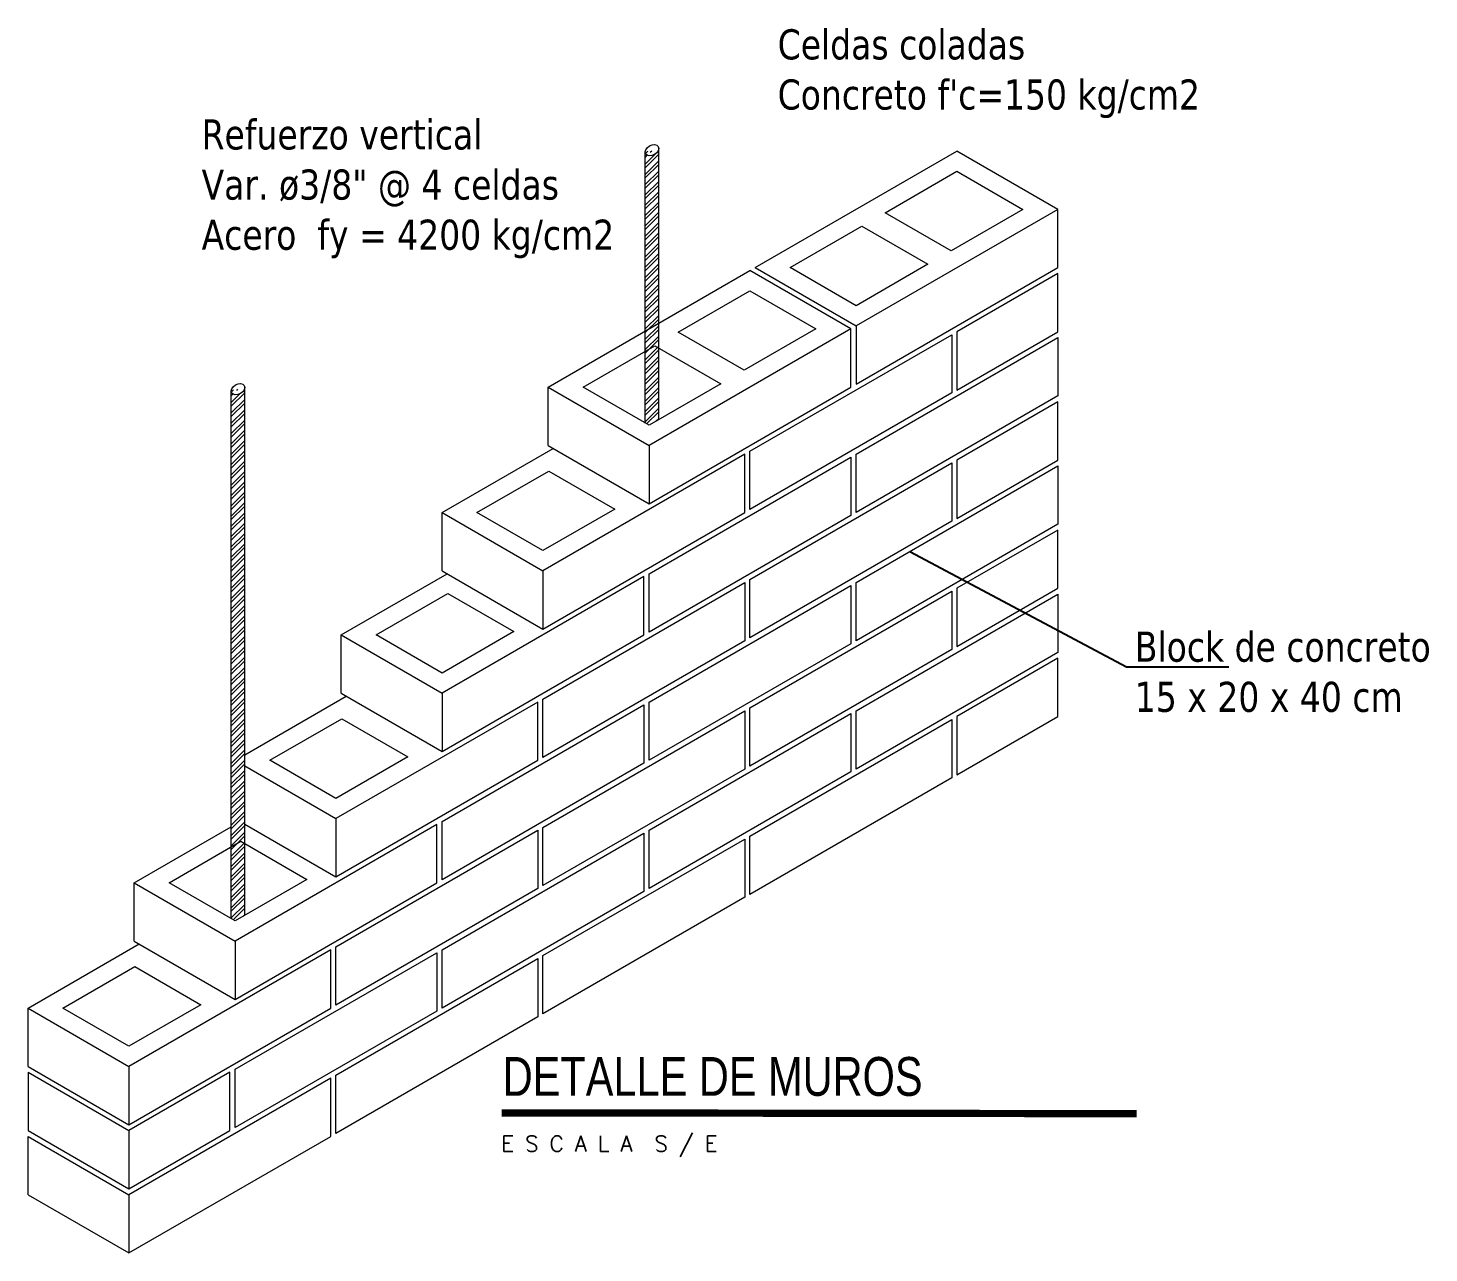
# Model space of a CAD drawing. Header units: millimetres. Extents: x 1309 to 1714, y 898 to 1242.
# Drawn here: x 1527.745 to 1530.148, y 1189.504 to 1191.605 of the extents above; entities that cross this region are included whole.
import ezdxf

# ---------------------------------------------------------------- set-up
doc = ezdxf.new("R2010")
doc.units = ezdxf.units.MM
doc.layers.add('G_NOTAS', color=7, linetype='Continuous')
doc.layers.add('S-Detalles', color=8, linetype='Continuous', lineweight=9)
doc.styles.add('CHIMAL', font='verdana.ttf')
doc.styles.add('EBE-HD', font='ebe-hd', dxfattribs={"height": 0.6})
doc.styles.add('RomanS', font='romans.shx')
doc.styles.add('STD_1-0050', font='romans.shx', dxfattribs={"width": 0.8, "height": 0.09})
doc.dimstyles.new('CHIMAL', dxfattribs={"dimtxt": 0.09, "dimasz": 0.12, "dimexe": 0.1, "dimexo": 0.1, "dimgap": 0.05, "dimtad": 0, "dimzin": 0, "dimdsep": 46, "dimtxsty": 'CHIMAL', "dimcen": 0.04, "dimadec": 0, "dimazin": 0, "dimtfac": 1, "dimtofl": 0, "dimtmove": 0, "dimatfit": 3, "dimfxl": 1, "dimtolj": 1, "dimtzin": 0, "dimarcsym": 0})
pattern_1 = [(45, (1600.910016, 1163.611095), (-0.0088388348, 0.0088388348), []), (45, (1600.910016, 1163.617345), (-0.0088388348, 0.0088388348), [])]
pattern_2 = [(45, (1600.199875, 1163.201095), (-0.0088388348, 0.0088388348), []), (45, (1600.199875, 1163.207345), (-0.0088388348, 0.0088388348), [])]

msp = doc.modelspace()

# ---------------------------------------------------------------- hatches: boundary and pattern name
at = {"layer": 'S-Detalles'}
h = msp.add_hatch(dxfattribs=at)
h.set_pattern_fill('STEEL', color=5, scale=0.1, style=0)
h.set_pattern_definition(pattern_2)
h.paths.add_polyline_path([(1528.81046, 1191.08925), (1528.80383, 1191.08542), (1528.80383, 1191.06233), (1528.81046, 1191.06616), (1528.82709, 1191.05655), (1528.82709, 1191.07965)])
edge = h.paths.add_edge_path()
edge.add_ellipse((1528.81546, 1191.39563), major_axis=(-0.01083, -0.00625), ratio=0.6810893, start_angle=338.8461, end_angle=517.85424, ccw=False)
edge.add_line((1528.80383, 1191.38915), (1528.80383, 1191.08542))
edge.add_line((1528.80383, 1191.08542), (1528.81046, 1191.08925))
edge.add_line((1528.81046, 1191.08925), (1528.82709, 1191.07965))
edge.add_line((1528.82709, 1191.07965), (1528.82709, 1191.39535))
h.paths.add_polyline_path([(1528.80383, 1190.92772), (1528.81046, 1190.92389), (1528.82709, 1190.93349), (1528.82709, 1191.05655), (1528.81046, 1191.06616), (1528.80383, 1191.06233)])
h = msp.add_hatch(dxfattribs=at)
h.set_pattern_fill('STEEL', color=5, scale=0.1, style=0)
h.set_pattern_definition(pattern_2)
h.paths.add_polyline_path([(1528.81046, 1191.08925), (1528.80383, 1191.08542), (1528.80383, 1191.06233), (1528.81046, 1191.06616), (1528.82709, 1191.05655), (1528.82709, 1191.07965)])
edge = h.paths.add_edge_path()
edge.add_ellipse((1528.81546, 1191.39563), major_axis=(-0.01083, -0.00625), ratio=0.6810893, start_angle=338.8461, end_angle=517.85424, ccw=False)
edge.add_line((1528.80383, 1191.38915), (1528.80383, 1191.08542))
edge.add_line((1528.80383, 1191.08542), (1528.81046, 1191.08925))
edge.add_line((1528.81046, 1191.08925), (1528.82709, 1191.07965))
edge.add_line((1528.82709, 1191.07965), (1528.82709, 1191.39535))
h.paths.add_polyline_path([(1528.80383, 1190.92772), (1528.81046, 1190.92389), (1528.82709, 1190.93349), (1528.82709, 1191.05655), (1528.81046, 1191.06616), (1528.80383, 1191.06233)])
h = msp.add_hatch(dxfattribs=at)
h.set_pattern_fill('STEEL', color=5, scale=0.1, style=0)
h.set_pattern_definition(pattern_1)
edge = h.paths.add_edge_path()
edge.add_ellipse((1528.10532, 1190.98563), major_axis=(-0.01083, -0.00625), ratio=0.6810893, start_angle=-21.1539, end_angle=157.85424, ccw=False)
edge.add_line((1528.09369, 1190.98135), (1528.09369, 1190.12542))
edge.add_line((1528.09369, 1190.12542), (1528.11695, 1190.13885))
edge.add_line((1528.11695, 1190.13885), (1528.11695, 1190.13965))
edge.add_line((1528.11695, 1190.13965), (1528.10898, 1190.14425))
edge.add_line((1528.10898, 1190.14425), (1528.10898, 1190.24425))
edge.add_line((1528.10898, 1190.24425), (1528.11695, 1190.24885))
edge.add_line((1528.11695, 1190.24885), (1528.11695, 1190.98755))
h.paths.add_polyline_path([(1528.11695, 1190.24885), (1528.10898, 1190.24425), (1528.11695, 1190.23965)], flags=17)
h.paths.add_polyline_path([(1528.11695, 1190.23965), (1528.10898, 1190.24425), (1528.10898, 1190.14425), (1528.11695, 1190.13965)], flags=17)
h.paths.add_polyline_path([(1528.11695, 1190.13885), (1528.09369, 1190.12542), (1528.09369, 1190.10233), (1528.11032, 1190.11193), (1528.11695, 1190.1081)])
h.paths.add_polyline_path([(1528.09369, 1190.07772), (1528.10032, 1190.07389), (1528.11695, 1190.08349), (1528.11695, 1190.1081), (1528.11032, 1190.11193), (1528.09369, 1190.10233)])
h = msp.add_hatch(dxfattribs=at)
h.set_pattern_fill('STEEL', color=5, scale=0.1, style=0)
h.set_pattern_definition(pattern_1)
edge = h.paths.add_edge_path()
edge.add_ellipse((1528.10532, 1190.98563), major_axis=(-0.01083, -0.00625), ratio=0.6810893, start_angle=-21.1539, end_angle=157.85424, ccw=False)
edge.add_line((1528.09369, 1190.98135), (1528.09369, 1190.12542))
edge.add_line((1528.09369, 1190.12542), (1528.11695, 1190.13885))
edge.add_line((1528.11695, 1190.13885), (1528.11695, 1190.13965))
edge.add_line((1528.11695, 1190.13965), (1528.10898, 1190.14425))
edge.add_line((1528.10898, 1190.14425), (1528.10898, 1190.24425))
edge.add_line((1528.10898, 1190.24425), (1528.11695, 1190.24885))
edge.add_line((1528.11695, 1190.24885), (1528.11695, 1190.98755))
h.paths.add_polyline_path([(1528.11695, 1190.24885), (1528.10898, 1190.24425), (1528.11695, 1190.23965)], flags=17)
h.paths.add_polyline_path([(1528.11695, 1190.23965), (1528.10898, 1190.24425), (1528.10898, 1190.14425), (1528.11695, 1190.13965)], flags=17)
h.paths.add_polyline_path([(1528.11695, 1190.13885), (1528.09369, 1190.12542), (1528.09369, 1190.10233), (1528.11032, 1190.11193), (1528.11695, 1190.1081)])
h.paths.add_polyline_path([(1528.09369, 1190.07772), (1528.10032, 1190.07389), (1528.11695, 1190.08349), (1528.11695, 1190.1081), (1528.11032, 1190.11193), (1528.09369, 1190.10233)])

# ---------------------------------------------------------------- linework, layer by layer
at = {"layer": 'S-Detalles', "color": 5}
for p, q in [((1528.80383, 1190.92772), (1528.80383, 1191.39246)), ((1528.80383, 1190.92772), (1528.80383, 1191.39246)), ((1528.82709, 1190.93349), (1528.82709, 1191.39885)), ((1528.82709, 1190.93349), (1528.82709, 1191.39885)), ((1528.09369, 1190.07772), (1528.09369, 1190.98246)), ((1528.09369, 1190.07772), (1528.09369, 1190.98246)), ((1528.11695, 1190.08349), (1528.11695, 1190.98885)), ((1528.11695, 1190.08349), (1528.11695, 1190.98885))]:
    msp.add_line(p, q, dxfattribs=at)
at = {"layer": 'S-Detalles'}
for p, q in [((1528.99233, 1191.19425), (1529.33874, 1191.39425)), ((1528.99233, 1191.19425), (1529.33874, 1191.39425)), ((1529.51194, 1191.29425), (1529.33874, 1191.39425)), ((1529.51194, 1191.29425), (1529.33874, 1191.39425)), ((1528.99233, 1191.19425), (1529.16553, 1191.09425)), ((1528.99233, 1191.19425), (1529.16553, 1191.09425)), ((1528.63726, 1190.98925), (1528.98367, 1191.18925)), ((1528.63726, 1190.98925), (1528.98367, 1191.18925)), ((1529.15687, 1191.08925), (1528.98367, 1191.18925)), ((1529.15687, 1191.08925), (1528.98367, 1191.18925)), ((1528.63726, 1190.98925), (1528.81046, 1190.88925)), ((1528.63726, 1190.88925), (1528.63726, 1190.98925)), ((1528.63726, 1190.98925), (1528.81046, 1190.88925)), ((1528.63726, 1190.88925), (1528.63726, 1190.98925)), ((1528.45539, 1190.77425), (1528.64592, 1190.88425)), ((1528.45539, 1190.77425), (1528.64592, 1190.88425)), ((1528.63726, 1190.88925), (1528.81046, 1190.78925)), ((1528.63726, 1190.88925), (1528.81046, 1190.78925)), ((1528.45539, 1190.77425), (1528.6286, 1190.67425)), ((1528.45539, 1190.67425), (1528.45539, 1190.77425)), ((1528.45539, 1190.77425), (1528.6286, 1190.67425)), ((1528.45539, 1190.67425), (1528.45539, 1190.77425)), ((1528.28219, 1190.56425), (1528.46405, 1190.66925)), ((1528.28219, 1190.56425), (1528.46405, 1190.66925)), ((1528.45539, 1190.67425), (1528.6286, 1190.57425)), ((1528.45539, 1190.67425), (1528.6286, 1190.57425)), ((1528.28219, 1190.56425), (1528.45539, 1190.46425)), ((1528.28219, 1190.46425), (1528.28219, 1190.56425)), ((1528.28219, 1190.56425), (1528.45539, 1190.46425)), ((1528.28219, 1190.46425), (1528.28219, 1190.56425)), ((1528.11695, 1190.35885), (1528.29085, 1190.45925)), ((1528.11695, 1190.35885), (1528.29085, 1190.45925)), ((1528.28219, 1190.46425), (1528.45539, 1190.36425)), ((1528.28219, 1190.46425), (1528.45539, 1190.36425)), ((1528.11695, 1190.33965), (1528.27353, 1190.24925)), ((1528.11695, 1190.33965), (1528.27353, 1190.24925)), ((1527.92712, 1190.13925), (1528.09369, 1190.23542)), ((1527.92712, 1190.13925), (1528.09369, 1190.23542)), ((1528.11695, 1190.23965), (1528.27353, 1190.14925)), ((1528.11695, 1190.23965), (1528.27353, 1190.14925)), ((1527.92712, 1190.13925), (1528.10032, 1190.03925)), ((1527.92712, 1190.03925), (1527.92712, 1190.13925)), ((1527.92712, 1190.13925), (1528.10032, 1190.03925)), ((1527.92712, 1190.03925), (1527.92712, 1190.13925)), ((1527.74525, 1189.92425), (1527.93578, 1190.03425)), ((1527.74525, 1189.92425), (1527.93578, 1190.03425)), ((1527.92712, 1190.03925), (1528.10032, 1189.93925)), ((1527.92712, 1190.03925), (1528.10032, 1189.93925)), ((1527.74525, 1189.92425), (1527.91846, 1189.82425)), ((1527.74525, 1189.82425), (1527.74525, 1189.92425)), ((1527.74525, 1189.92425), (1527.91846, 1189.82425)), ((1527.74525, 1189.82425), (1527.91846, 1189.72425)), ((1527.74525, 1189.82425), (1527.91846, 1189.72425)), ((1527.74525, 1189.81425), (1527.91846, 1189.71425)), ((1527.74525, 1189.81425), (1527.74525, 1189.71425)), ((1527.74525, 1189.81425), (1527.91846, 1189.71425)), ((1527.74525, 1189.81425), (1527.74525, 1189.71425)), ((1527.74525, 1189.71425), (1527.91846, 1189.61425)), ((1527.74525, 1189.71425), (1527.91846, 1189.61425)), ((1527.74525, 1189.70425), (1527.91846, 1189.60425)), ((1527.74525, 1189.60425), (1527.74525, 1189.70425)), ((1527.74525, 1189.70425), (1527.91846, 1189.60425)), ((1527.74525, 1189.60425), (1527.74525, 1189.70425)), ((1527.74525, 1189.60425), (1527.91846, 1189.50425)), ((1527.74525, 1189.60425), (1527.91846, 1189.50425))]:
    msp.add_line(p, q, dxfattribs=at)
for points in [[(1529.33874, 1191.35961), (1529.45194, 1191.29425), (1529.32874, 1191.22312), (1529.21553, 1191.28848)], [(1529.33874, 1191.35961), (1529.45194, 1191.29425), (1529.32874, 1191.22312), (1529.21553, 1191.28848)], [(1529.16553, 1190.99425), (1529.51194, 1191.19425), (1529.51194, 1191.29425), (1529.16553, 1191.09425)], [(1529.16553, 1190.99425), (1529.51194, 1191.19425), (1529.51194, 1191.29425), (1529.16553, 1191.09425)], [(1529.05233, 1191.19425), (1529.17553, 1191.26538), (1529.28874, 1191.20002), (1529.16553, 1191.12889)], [(1529.05233, 1191.19425), (1529.17553, 1191.26538), (1529.28874, 1191.20002), (1529.16553, 1191.12889)], [(1529.33874, 1191.08425), (1529.33874, 1190.98425), (1529.51194, 1191.08425), (1529.51194, 1191.18425)], [(1529.33874, 1191.08425), (1529.33874, 1190.98425), (1529.51194, 1191.08425), (1529.51194, 1191.18425)], [(1528.98367, 1191.15461), (1529.09687, 1191.08925), (1528.97367, 1191.01812), (1528.86046, 1191.08348)], [(1528.98367, 1191.15461), (1529.09687, 1191.08925), (1528.97367, 1191.01812), (1528.86046, 1191.08348)], [(1528.81046, 1190.78925), (1529.15687, 1190.98925), (1529.15687, 1191.08925), (1528.81046, 1190.88925)], [(1528.81046, 1190.78925), (1529.15687, 1190.98925), (1529.15687, 1191.08925), (1528.81046, 1190.88925)], [(1528.98367, 1190.77925), (1528.98367, 1190.87925), (1529.33008, 1191.07925), (1529.33008, 1190.97925)], [(1528.98367, 1190.77925), (1528.98367, 1190.87925), (1529.33008, 1191.07925), (1529.33008, 1190.97925)], [(1529.16553, 1190.77425), (1529.16553, 1190.87425), (1529.51194, 1191.07425), (1529.51194, 1190.97425)], [(1529.16553, 1190.77425), (1529.16553, 1190.87425), (1529.51194, 1191.07425), (1529.51194, 1190.97425)], [(1528.69726, 1190.98925), (1528.82046, 1191.06038), (1528.93367, 1190.99502), (1528.81046, 1190.92389)], [(1528.69726, 1190.98925), (1528.82046, 1191.06038), (1528.93367, 1190.99502), (1528.81046, 1190.92389)], [(1529.33874, 1190.86425), (1529.33874, 1190.76425), (1529.51194, 1190.86425), (1529.51194, 1190.96425)], [(1529.33874, 1190.86425), (1529.33874, 1190.76425), (1529.51194, 1190.86425), (1529.51194, 1190.96425)], [(1528.6286, 1190.57425), (1528.97501, 1190.77425), (1528.97501, 1190.87425), (1528.6286, 1190.67425)], [(1528.6286, 1190.57425), (1528.97501, 1190.77425), (1528.97501, 1190.87425), (1528.6286, 1190.67425)], [(1528.81046, 1190.56925), (1528.81046, 1190.66925), (1529.15687, 1190.86925), (1529.15687, 1190.76925)], [(1528.81046, 1190.56925), (1528.81046, 1190.66925), (1529.15687, 1190.86925), (1529.15687, 1190.76925)], [(1528.98367, 1190.55925), (1528.98367, 1190.65925), (1529.33008, 1190.85925), (1529.33008, 1190.75925)], [(1528.98367, 1190.55925), (1528.98367, 1190.65925), (1529.33008, 1190.85925), (1529.33008, 1190.75925)], [(1528.51539, 1190.77425), (1528.6386, 1190.84538), (1528.7518, 1190.78002), (1528.6286, 1190.70889)], [(1528.51539, 1190.77425), (1528.6386, 1190.84538), (1528.7518, 1190.78002), (1528.6286, 1190.70889)], [(1529.16553, 1190.55425), (1529.16553, 1190.65425), (1529.51194, 1190.85425), (1529.51194, 1190.75425)], [(1529.16553, 1190.55425), (1529.16553, 1190.65425), (1529.51194, 1190.85425), (1529.51194, 1190.75425)], [(1529.33874, 1190.64425), (1529.33874, 1190.54425), (1529.51194, 1190.64425), (1529.51194, 1190.74425)], [(1529.33874, 1190.64425), (1529.33874, 1190.54425), (1529.51194, 1190.64425), (1529.51194, 1190.74425)], [(1528.45539, 1190.36425), (1528.8018, 1190.56425), (1528.8018, 1190.66425), (1528.45539, 1190.46425)], [(1528.45539, 1190.36425), (1528.8018, 1190.56425), (1528.8018, 1190.66425), (1528.45539, 1190.46425)], [(1528.6286, 1190.35425), (1528.6286, 1190.45425), (1528.97501, 1190.65425), (1528.97501, 1190.55425)], [(1528.6286, 1190.35425), (1528.6286, 1190.45425), (1528.97501, 1190.65425), (1528.97501, 1190.55425)], [(1528.81046, 1190.34925), (1528.81046, 1190.44925), (1529.15687, 1190.64925), (1529.15687, 1190.54925)], [(1528.81046, 1190.34925), (1528.81046, 1190.44925), (1529.15687, 1190.64925), (1529.15687, 1190.54925)], [(1528.34219, 1190.56425), (1528.46539, 1190.63538), (1528.5786, 1190.57002), (1528.45539, 1190.49889)], [(1528.34219, 1190.56425), (1528.46539, 1190.63538), (1528.5786, 1190.57002), (1528.45539, 1190.49889)], [(1528.98367, 1190.33925), (1528.98367, 1190.43925), (1529.33008, 1190.63925), (1529.33008, 1190.53925)], [(1528.98367, 1190.33925), (1528.98367, 1190.43925), (1529.33008, 1190.63925), (1529.33008, 1190.53925)], [(1529.16553, 1190.33425), (1529.16553, 1190.43425), (1529.51194, 1190.63425), (1529.51194, 1190.53425)], [(1529.16553, 1190.33425), (1529.16553, 1190.43425), (1529.51194, 1190.63425), (1529.51194, 1190.53425)], [(1529.33874, 1190.42425), (1529.33874, 1190.32425), (1529.51194, 1190.42425), (1529.51194, 1190.52425)], [(1529.33874, 1190.42425), (1529.33874, 1190.32425), (1529.51194, 1190.42425), (1529.51194, 1190.52425)], [(1528.27353, 1190.14925), (1528.61994, 1190.34925), (1528.61994, 1190.44925), (1528.27353, 1190.24925)], [(1528.27353, 1190.14925), (1528.61994, 1190.34925), (1528.61994, 1190.44925), (1528.27353, 1190.24925)], [(1528.45539, 1190.14425), (1528.45539, 1190.24425), (1528.8018, 1190.44425), (1528.8018, 1190.34425)], [(1528.45539, 1190.14425), (1528.45539, 1190.24425), (1528.8018, 1190.44425), (1528.8018, 1190.34425)], [(1528.6286, 1190.13425), (1528.6286, 1190.23425), (1528.97501, 1190.43425), (1528.97501, 1190.33425)], [(1528.6286, 1190.13425), (1528.6286, 1190.23425), (1528.97501, 1190.43425), (1528.97501, 1190.33425)], [(1528.81046, 1190.12925), (1528.81046, 1190.22925), (1529.15687, 1190.42925), (1529.15687, 1190.32925)], [(1528.81046, 1190.12925), (1528.81046, 1190.22925), (1529.15687, 1190.42925), (1529.15687, 1190.32925)], [(1528.16032, 1190.34925), (1528.28353, 1190.42038), (1528.39673, 1190.35502), (1528.27353, 1190.28389)], [(1528.16032, 1190.34925), (1528.28353, 1190.42038), (1528.39673, 1190.35502), (1528.27353, 1190.28389)], [(1528.98367, 1190.11925), (1528.98367, 1190.21925), (1529.33008, 1190.41925), (1529.33008, 1190.31925)], [(1528.98367, 1190.11925), (1528.98367, 1190.21925), (1529.33008, 1190.41925), (1529.33008, 1190.31925)], [(1528.10032, 1189.93925), (1528.44673, 1190.13925), (1528.44673, 1190.23925), (1528.10032, 1190.03925)], [(1528.10032, 1189.93925), (1528.44673, 1190.13925), (1528.44673, 1190.23925), (1528.10032, 1190.03925)], [(1527.98712, 1190.13925), (1528.11032, 1190.21038), (1528.22353, 1190.14502), (1528.10032, 1190.07389)], [(1527.98712, 1190.13925), (1528.11032, 1190.21038), (1528.22353, 1190.14502), (1528.10032, 1190.07389)], [(1528.27353, 1189.92925), (1528.27353, 1190.02925), (1528.61994, 1190.22925), (1528.61994, 1190.12925)], [(1528.27353, 1189.92925), (1528.27353, 1190.02925), (1528.61994, 1190.22925), (1528.61994, 1190.12925)], [(1528.45539, 1189.92425), (1528.45539, 1190.02425), (1528.8018, 1190.22425), (1528.8018, 1190.12425)], [(1528.45539, 1189.92425), (1528.45539, 1190.02425), (1528.8018, 1190.22425), (1528.8018, 1190.12425)], [(1528.6286, 1189.91425), (1528.6286, 1190.01425), (1528.97501, 1190.21425), (1528.97501, 1190.11425)], [(1528.6286, 1189.91425), (1528.6286, 1190.01425), (1528.97501, 1190.21425), (1528.97501, 1190.11425)], [(1527.91846, 1189.72425), (1528.26487, 1189.92425), (1528.26487, 1190.02425), (1527.91846, 1189.82425)], [(1527.91846, 1189.72425), (1528.26487, 1189.92425), (1528.26487, 1190.02425), (1527.91846, 1189.82425)], [(1528.10032, 1189.71925), (1528.10032, 1189.81925), (1528.44673, 1190.01925), (1528.44673, 1189.91925)], [(1528.10032, 1189.71925), (1528.10032, 1189.81925), (1528.44673, 1190.01925), (1528.44673, 1189.91925)], [(1527.80525, 1189.92425), (1527.92846, 1189.99538), (1528.04166, 1189.93002), (1527.91846, 1189.85889)], [(1527.80525, 1189.92425), (1527.92846, 1189.99538), (1528.04166, 1189.93002), (1527.91846, 1189.85889)], [(1528.27353, 1189.70925), (1528.27353, 1189.80925), (1528.61994, 1190.00925), (1528.61994, 1189.90925)], [(1528.27353, 1189.70925), (1528.27353, 1189.80925), (1528.61994, 1190.00925), (1528.61994, 1189.90925)], [(1527.91846, 1189.71425), (1527.91846, 1189.61425), (1528.09166, 1189.71425), (1528.09166, 1189.81425)], [(1527.91846, 1189.71425), (1527.91846, 1189.61425), (1528.09166, 1189.71425), (1528.09166, 1189.81425)], [(1527.91846, 1189.60425), (1527.91846, 1189.50425), (1528.26487, 1189.70425), (1528.26487, 1189.80425)], [(1527.91846, 1189.60425), (1527.91846, 1189.50425), (1528.26487, 1189.70425), (1528.26487, 1189.80425)]]:
    msp.add_lwpolyline(points, close=True, dxfattribs=at)
at = {"layer": 'S-Detalles', "color": 1, "const_width": 0.01248}
msp.add_lwpolyline([(1528.5575, 1189.74457), (1529.64678, 1189.74318)], dxfattribs=at)
at = {"layer": 'S-Detalles', "color": 5}
for centre in [(1528.81546, 1191.39563), (1528.81546, 1191.39563), (1528.10532, 1190.98563), (1528.10532, 1190.98563)]:
    msp.add_ellipse(centre, major_axis=(-0.01083, -0.00625), ratio=0.6810893, dxfattribs=at)

# ---------------------------------------------------------------- texts
at = {"layer": 'G_NOTAS', "char_height": 0.0515981, "attachment_point": 1, "style": 'STD_1-0050'}
for s, insert, width in [("\\A1;{\\fVerdana|b0|i0|c0|p34;Celdas coladas\\PConcreto f'c=150 kg/cm2}", (1529.03114, 1191.60305), 0.7788898), ('\\A1;{\\fVerdana|b0|i0|c0|p34;Refuerzo vertical\\PVar. ø3/8" @ 4 celdas\\PAcero  fy = 4200 kg/cm2 } ', (1528.043, 1191.44857), 0.8704183), ('\\A1;{\\fVerdana|b0|i0|c0|p34;Block de concreto\\P15 x 20 x 40 cm}', (1529.64378, 1190.56999), 0.5196831)]:
    msp.add_mtext(s, dxfattribs=dict(at, insert=insert, width=width))
at = {"layer": 'S-Detalles', "color": 3, "style": 'EBE-HD', "width": 0.8}
msp.add_text('DETALLE DE MUROS', height=0.0665673, dxfattribs=at).set_placement((1528.55952, 1189.77378))
at = {"layer": 'S-Detalles', "color": 6, "style": 'RomanS'}
msp.add_text('E S C A L A  S / E', height=0.0272321, dxfattribs=at).set_placement((1528.55704, 1189.67811))
msp.add_text('E S C A L A  S / E', height=0.0272321, dxfattribs=at).set_placement((1528.55704, 1189.67811))

# ---------------------------------------------------------------- leaders
at = {"layer": 'S-Detalles'}
msp.add_leader([(1529.25759, 1190.7074), (1529.62949, 1190.50946), (1529.80515, 1190.50946)], dimstyle='CHIMAL', override={"dimtxt": 0.125, "dimasz": 0, "dimtih": 1, "dimtoh": 1}, dxfattribs=at)

doc.saveas('drawing.dxf')
